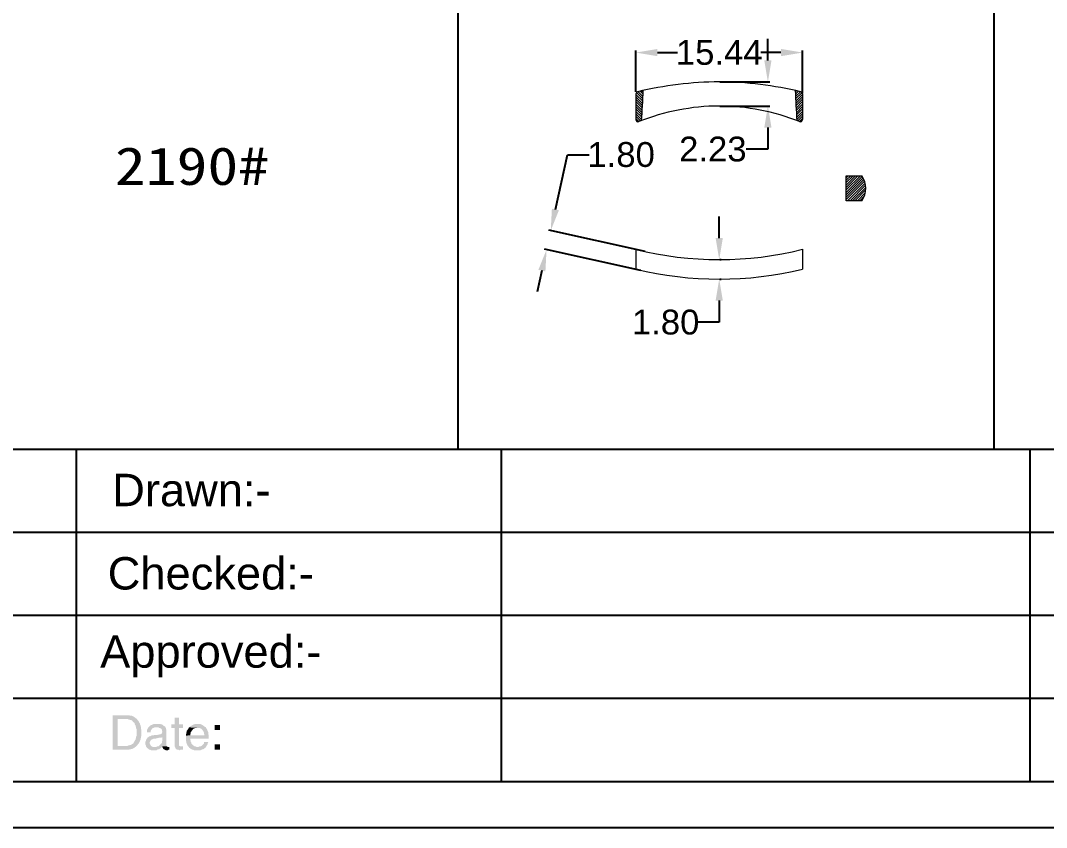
# Model space of a CAD drawing. Header units: inches. Extents: x 3613 to 8393, y -2205 to -794.
# Drawn here: x 5387.3 to 5482.3, y -1185.6 to -1110.9 of the extents above; entities that cross this region are included whole.
import ezdxf

# ---------------------------------------------------------------- set-up
doc = ezdxf.new("R2010")
doc.units = ezdxf.units.IN
doc.header["$MEASUREMENT"] = 0
doc.styles.get("Standard").update_dxf_attribs({"font": 'arial.ttf'})
doc.dimstyles.new('Standard$0', dxfattribs={"dimtxt": 2.3, "dimasz": 2, "dimexe": 1, "dimexo": 1, "dimgap": 1, "dimtad": 0, "dimtih": 1, "dimtoh": 1, "dimdec": 1, "dimzin": 0, "dimdsep": 46, "dimtxsty": 'Standard', "dimcen": 0, "dimclrd": 4, "dimclre": 4, "dimclrt": 4, "dimadec": 1, "dimazin": 0, "dimtfac": 1, "dimtdec": 1, "dimtofl": 0, "dimtmove": 0, "dimatfit": 0, "dimfxl": 1, "dimtolj": 1, "dimtzin": 0, "dimarcsym": 0})

# ---------------------------------------------------------------- blocks, each defined once
blk = doc.blocks.new('*D325')
at = {"color": 0, "lineweight": -2, "transparency": 16777216}
for p, q in [((5444.303995873674, -1117.499390140592), (5444.303995873674, -1113.693371781412)), ((5459.744227235607, -1117.64097759528), (5459.744227235607, -1113.693371781412)), ((5446.303995873674, -1113.873371781412), (5448.166410326809, -1113.873371781412)), ((5457.744227235607, -1113.873371781412), (5455.881812782472, -1113.873371781412))]:
    blk.add_line(p, q, dxfattribs=at)
at = {"color": 0, "transparency": 16777216}
for points in [[(5446.303995873674, -1113.540038448079), (5446.303995873674, -1114.206705114745), (5444.303995873674, -1113.873371781412)], [(5457.744227235607, -1113.540038448079), (5457.744227235607, -1114.206705114745), (5459.744227235607, -1113.873371781412)]]:
    blk.add_solid(points, dxfattribs=at)
at = {"layer": 'Defpoints', "color": 0, "transparency": 16777216}
for p in [(5459.744227235607, -1113.873371781412), (5444.303995873674, -1117.561890140592), (5459.744227235607, -1117.70347759528)]:
    blk.add_point(p, dxfattribs=at)
at = {"color": 0, "lineweight": 9, "transparency": 16777216, "insert": (5452.024111554641, -1113.873371781412), "char_height": 2.3, "attachment_point": 5}
blk.add_mtext('\\A1;15.44', dxfattribs=at)
blk = doc.blocks.new('*D365')
at = {"color": 0, "lineweight": -2, "transparency": 16777216}
for p, q in [((5456.53027094811, -1114.593098936272), (5456.53027094811, -1112.593098936272)), ((5452.086668901897, -1116.593098936272), (5456.710270948111, -1116.593098936272)), ((5452.086668901897, -1118.823141797771), (5456.710270948111, -1118.823141797771)), ((5456.53027094811, -1120.823141797771), (5456.53027094811, -1122.823141797771)), ((5456.53027094811, -1122.823141797771), (5454.53027094811, -1122.823141797771))]:
    blk.add_line(p, q, dxfattribs=at)
at = {"color": 0, "transparency": 16777216}
for points in [[(5456.196937614777, -1114.593098936272), (5456.863604281443, -1114.593098936272), (5456.53027094811, -1116.593098936272)], [(5456.196937614777, -1120.823141797771), (5456.863604281443, -1120.823141797771), (5456.53027094811, -1118.823141797771)]]:
    blk.add_solid(points, dxfattribs=at)
at = {"layer": 'Defpoints', "color": 0, "transparency": 16777216}
for p in [(5452.024168901897, -1116.593098936272), (5452.024168901897, -1118.823141797771), (5456.53027094811, -1118.823141797771)]:
    blk.add_point(p, dxfattribs=at)
at = {"color": 0, "lineweight": 9, "transparency": 16777216, "insert": (5451.43348377212, -1122.823141797772), "char_height": 2.3, "attachment_point": 5}
blk.add_mtext('\\A1;2.23', dxfattribs=at)
blk = doc.blocks.new('*D366')
at = {"color": 0, "lineweight": -2, "transparency": 16777216}
for p, q in [((5452.024111554652, -1131.051244695321), (5452.024111554652, -1129.051244695321)), ((5452.08661155464, -1133.051244695321), (5452.204111554653, -1133.051244695321)), ((5452.08661155464, -1134.851244695321), (5452.204111554653, -1134.851244695321)), ((5452.024111554652, -1136.851244695321), (5452.024111554652, -1138.851244695321)), ((5452.024111554652, -1138.851244695321), (5450.024111554652, -1138.851244695321))]:
    blk.add_line(p, q, dxfattribs=at)
at = {"color": 0, "transparency": 16777216}
for points in [[(5451.690778221319, -1131.051244695321), (5452.357444887985, -1131.051244695321), (5452.024111554652, -1133.051244695321)], [(5451.690778221319, -1136.851244695321), (5452.357444887985, -1136.851244695321), (5452.024111554652, -1134.851244695321)]]:
    blk.add_solid(points, dxfattribs=at)
at = {"layer": 'Defpoints', "color": 0, "transparency": 16777216}
for p in [(5452.02411155464, -1133.051244695321), (5452.02411155464, -1134.851244695321), (5452.024111554652, -1134.851244695321)]:
    blk.add_point(p, dxfattribs=at)
at = {"color": 0, "lineweight": 9, "transparency": 16777216, "insert": (5447.059111554651, -1138.851244695322), "char_height": 2.3, "attachment_point": 5}
blk.add_mtext('\\A1;1.80', dxfattribs=at)
blk = doc.blocks.new('*D367')
at = {"color": 0, "lineweight": -2, "transparency": 16777216}
for p, q in [((5436.84927680392, -1128.409642768581), (5437.97164180967, -1123.331157866485)), ((5437.97164180967, -1123.331157866485), (5439.97164180967, -1123.331157866486)), ((5445.163216447324, -1132.295316372558), (5436.24192453916, -1130.323676004053)), ((5444.774782416761, -1134.052905347233), (5435.853490508598, -1132.081264978729)), ((5435.597656038774, -1134.072985020313), (5435.166062671483, -1136.025861658842))]:
    blk.add_line(p, q, dxfattribs=at)
at = {"color": 0, "transparency": 16777216}
for points in [[(5436.523797364165, -1128.337710540699), (5437.174756243674, -1128.481574996463), (5436.417683436628, -1130.362519407109)], [(5435.27217659902, -1134.001052792432), (5435.923135478529, -1134.144917248195), (5436.029249406066, -1132.120108381785)]]:
    blk.add_solid(points, dxfattribs=at)
at = {"layer": 'Defpoints', "color": 0, "transparency": 16777216}
for p in [(5436.417683436628, -1130.362519407109), (5445.224243842278, -1132.308803665286), (5444.835809811715, -1134.066392639961)]:
    blk.add_point(p, dxfattribs=at)
at = {"color": 0, "lineweight": 9, "transparency": 16777216, "insert": (5442.936641809671, -1123.331157866486), "char_height": 2.3, "attachment_point": 5}
blk.add_mtext('\\A1;1.80', dxfattribs=at)

msp = doc.modelspace()

# ---------------------------------------------------------------- hatches: boundary and pattern name
at = {"lineweight": 9}
h = msp.add_hatch(dxfattribs=at)
h.set_pattern_fill('ANSI31', color=1, scale=0.05, style=0)
h.set_pattern_definition([(135, (6415.907199022575, -1687.70631553385), (0.1122532015133644, 0.1122532015133644), [])])
h.paths.add_polyline_path([(5444.30411056816, -1120.080841969964, 0.5293070828972485), (5444.577639219851, -1120.266835349904, -0.003188132598655261), (5444.822804753987, -1120.171718563702, 0.01518404007353318), (5444.976882275198, -1117.387951401814, 0.004074052743333779), (5444.457134261127, -1117.509072794471, 0.3463561072653715), (5444.30411056816, -1117.70347759528)])
h = msp.add_hatch(dxfattribs=at)
h.set_pattern_fill('ANSI31', color=1, scale=0.05, style=0)
h.set_pattern_definition([(45, (4488.141138781193, -1687.70631553385), (-0.1122532015133644, 0.1122532015133644), [])])
h.paths.add_polyline_path([(5459.744227235607, -1120.080841969964, -0.5293070828972485), (5459.470698583917, -1120.266835349904, 0.003188132598655261), (5459.225533049781, -1120.171718563702, -0.01518404007353318), (5459.071455528569, -1117.387951401814, -0.004074052743333779), (5459.59120354264, -1117.509072794471, -0.3463561072653715), (5459.744227235607, -1117.70347759528)])
h = msp.add_hatch(dxfattribs=at)
h.set_pattern_fill('ANSI31', color=1, scale=0.05, style=0)
h.set_pattern_definition([(45, (4488.141138781193, -1688.259742858176), (-0.1122532015133644, 0.1122532015133644), [])])
edge = h.paths.add_edge_path()
edge.add_arc((5463.529868157202, -1126.442943123659), 2.064285714285283, 326.1449738721439, 393.8550261278561)
edge.add_line((5465.244153871517, -1125.292943123659), (5463.794153871488, -1125.292943123659))
edge.add_line((5463.794153871488, -1125.292943123659), (5463.794153871488, -1127.592943123659))
edge.add_line((5463.794153871488, -1127.592943123659), (5465.244153871517, -1127.592943123659))
at = {"transparency": 33554559}
for points in [[(5397.154911864327, -1175.248491586871), (5395.846078862098, -1175.248491586871), (5395.846078862098, -1178.452875833696), (5397.335440554289, -1178.452875833696), (5397.425704899269, -1178.407743661205), (5397.51596924425, -1178.407743661205), (5397.606233589231, -1178.362611488714), (5397.651365761722, -1178.362611488714), (5397.741630106702, -1178.317479316222), (5397.83189445169, -1178.272347143738), (5397.877026624174, -1178.227214971246), (5397.967290969154, -1178.182082798756), (5398.012423141645, -1178.136950626264), (5398.057555314135, -1178.091818453773), (5396.297400587002, -1178.091818453773), (5396.297400587002, -1175.609548966794), (5397.109779691837, -1175.609548966794), (5398.057555314135, -1175.564416794303), (5397.967290969154, -1175.519284621811), (5397.922158796664, -1175.47415244932), (5397.83189445169, -1175.429020276835), (5397.786762279193, -1175.383888104344), (5397.696497934212, -1175.338755931853), (5397.606233589231, -1175.293623759361), (5397.425704899269, -1175.293623759361), (5397.380572726779, -1175.248491586871), (5397.290308381798, -1175.248491586871)], [(5398.057555314135, -1175.564416794303), (5397.109779691837, -1175.609548966794), (5397.245176209308, -1175.609548966794), (5397.335440554289, -1175.654681139285), (5397.425704899269, -1175.654681139285), (5397.47083707176, -1175.699813311776), (5397.561101416741, -1175.699813311776), (5397.651365761722, -1175.744945484267), (5397.696497934212, -1175.83520982925), (5397.741630106702, -1175.880342001735), (5397.83189445169, -1175.925474174226), (5397.877026624174, -1176.015738519209), (5397.877026624174, -1176.0608706917), (5397.922158796664, -1176.151135036682), (5397.967290969154, -1176.196267209173), (5397.967290969154, -1176.286531554149), (5398.012423141645, -1176.376795899132), (5398.012423141645, -1176.467060244115), (5398.057555314135, -1176.557324589096), (5398.057555314135, -1177.14404283147), (5398.012423141645, -1177.234307176453), (5398.012423141645, -1177.324571521435), (5397.967290969154, -1177.414835866417), (5397.967290969154, -1177.505100211393), (5397.922158796664, -1177.550232383885), (5397.877026624174, -1177.640496728867), (5397.83189445169, -1177.685628901359), (5397.786762279193, -1177.775893246341), (5397.786762279193, -1177.775893246341), (5397.741630106702, -1177.866157591323), (5397.651365761722, -1177.911289763808), (5397.606233589231, -1177.956421936299), (5397.51596924425, -1178.001554108791), (5397.425704899269, -1178.001554108791), (5397.380572726779, -1178.046686281282), (5397.290308381798, -1178.046686281282), (5397.200044036817, -1178.091818453773), (5396.297400587002, -1178.091818453773), (5398.057555314135, -1178.091818453773), (5398.147819659116, -1178.001554108791), (5398.147819659116, -1178.001554108791), (5398.192951831614, -1177.911289763808), (5398.238084004104, -1177.866157591323), (5398.283216176587, -1177.821025418832), (5398.328348349078, -1177.73076107385), (5398.373480521568, -1177.640496728867), (5398.373480521568, -1177.595364556376), (5398.418612694059, -1177.505100211393), (5398.418612694059, -1177.414835866417), (5398.463744866549, -1177.324571521435), (5398.463744866549, -1177.234307176453), (5398.508877039039, -1177.14404283147), (5398.508877039039, -1176.602456761588), (5398.463744866549, -1176.512192416606), (5398.463744866549, -1176.331663726641), (5398.418612694059, -1176.241399381664), (5398.418612694059, -1176.196267209173), (5398.373480521568, -1176.10600286419), (5398.373480521568, -1176.015738519209), (5398.328348349078, -1175.970606346717), (5398.283216176587, -1175.880342001735), (5398.238084004104, -1175.790077656759), (5398.192951831614, -1175.744945484267), (5398.147819659116, -1175.699813311776), (5398.102687486626, -1175.609548966794)], [(5401.984054320808, -1175.47415244932), (5401.577864768395, -1175.47415244932), (5401.577864768395, -1176.10600286419), (5401.261939560962, -1176.10600286419), (5401.261939560962, -1176.421928071623), (5401.577864768395, -1176.421928071623), (5401.577864768395, -1178.136950626264), (5401.622996940885, -1178.227214971246), (5401.668129113375, -1178.317479316222), (5401.668129113375, -1178.362611488714), (5401.713261285866, -1178.407743661205), (5401.758393458356, -1178.407743661205), (5401.848657803344, -1178.452875833696), (5401.938922148318, -1178.452875833696), (5402.029186493299, -1178.498008006188), (5402.074318665789, -1178.498008006188), (5402.119450838287, -1178.452875833696), (5402.345111700732, -1178.452875833696), (5402.345111700732, -1178.136950626264), (5402.119450838287, -1178.136950626264), (5402.029186493299, -1178.091818453773), (5401.984054320808, -1178.046686281282), (5401.984054320808, -1176.421928071623), (5402.345111700732, -1176.421928071623), (5402.345111700732, -1176.10600286419), (5401.984054320808, -1176.10600286419)], [(5400.720353491077, -1176.331663726641), (5399.907974386242, -1176.376795899132), (5400.088503076211, -1176.376795899132), (5400.133635248701, -1176.421928071623), (5400.223899593682, -1176.421928071623), (5400.269031766173, -1176.467060244115), (5400.359296111154, -1176.512192416606), (5400.404428283644, -1176.602456761588), (5400.404428283644, -1176.692721106564), (5400.449560456134, -1176.782985451547), (5400.449560456134, -1176.782985451547), (5400.404428283644, -1176.873249796529), (5400.404428283644, -1176.918381969021), (5400.359296111154, -1176.963514141511), (5400.269031766173, -1177.008646314002), (5400.223899593682, -1177.008646314002), (5400.133635248701, -1177.053778486494), (5399.637181351307, -1177.098910658979), (5399.501784833828, -1177.098910658979), (5399.411520488855, -1177.14404283147), (5399.321256143874, -1177.189175003961), (5399.276123971384, -1177.189175003961), (5399.185859626396, -1177.234307176453), (5400.449560456134, -1177.279439348944), (5400.449560456134, -1177.595364556376), (5400.404428283644, -1177.685628901359), (5400.404428283644, -1177.821025418832), (5400.359296111154, -1177.866157591323), (5400.269031766173, -1177.956421936299), (5400.223899593682, -1178.001554108791), (5400.178767421192, -1178.046686281282), (5400.133635248701, -1178.091818453773), (5400.043370903721, -1178.136950626264), (5399.95310655874, -1178.136950626264), (5399.862842213759, -1178.182082798756), (5398.960198763951, -1178.182082798756), (5399.005330936441, -1178.272347143738), (5399.095595281415, -1178.317479316222), (5399.140727453905, -1178.362611488714), (5399.185859626396, -1178.407743661205), (5399.276123971384, -1178.452875833696), (5399.321256143874, -1178.452875833696), (5399.411520488855, -1178.498008006188), (5399.907974386242, -1178.498008006188), (5399.95310655874, -1178.452875833696), (5400.043370903721, -1178.407743661205), (5400.133635248701, -1178.407743661205), (5400.178767421192, -1178.362611488714), (5400.269031766173, -1178.317479316222), (5400.359296111154, -1178.227214971246), (5400.359296111154, -1178.227214971246), (5400.449560456134, -1178.136950626264), (5400.855750008548, -1178.136950626264), (5400.810617836058, -1178.046686281282), (5400.810617836058, -1176.602456761588), (5400.765485663567, -1176.512192416606), (5400.765485663567, -1176.421928071623)], [(5399.95310655874, -1176.0608706917), (5399.637181351307, -1176.0608706917), (5399.546917006319, -1176.10600286419), (5399.456652661345, -1176.151135036682), (5399.411520488855, -1176.151135036682), (5399.321256143874, -1176.196267209173), (5399.276123971384, -1176.241399381664), (5399.230991798886, -1176.286531554149), (5399.185859626396, -1176.331663726641), (5399.140727453905, -1176.376795899132), (5399.095595281415, -1176.467060244115), (5399.050463108932, -1176.557324589096), (5399.005330936441, -1176.647588934079), (5399.005330936441, -1176.828117624038), (5399.366388316364, -1176.828117624038), (5399.366388316364, -1176.692721106564), (5399.411520488855, -1176.602456761588), (5399.456652661345, -1176.557324589096), (5399.501784833828, -1176.467060244115), (5399.546917006319, -1176.467060244115), (5399.637181351307, -1176.421928071623), (5399.727445696288, -1176.376795899132), (5399.907974386242, -1176.376795899132), (5400.720353491077, -1176.331663726641), (5400.675221318586, -1176.286531554149), (5400.584956973606, -1176.241399381664), (5400.539824801115, -1176.196267209173), (5400.494692628625, -1176.151135036682), (5400.404428283644, -1176.10600286419), (5400.314163938663, -1176.10600286419), (5400.269031766173, -1176.0608706917), (5400.043370903721, -1176.0608706917)], [(5403.699076875451, -1176.0608706917), (5403.473416012999, -1176.0608706917), (5403.383151668018, -1176.10600286419), (5403.338019495528, -1176.10600286419), (5403.247755150547, -1176.151135036682), (5403.157490805559, -1176.196267209173), (5403.112358633076, -1176.241399381664), (5403.022094288095, -1176.286531554149), (5402.976962115605, -1176.331663726641), (5402.931829943114, -1176.376795899132), (5403.699076875451, -1176.421928071623), (5403.879605565413, -1176.421928071623), (5403.969869910394, -1176.467060244115), (5404.060134255375, -1176.512192416606), (5404.105266427865, -1176.557324589096), (5404.150398600355, -1176.602456761588), (5404.150398600355, -1176.602456761588), (5404.195530772846, -1176.692721106564), (5404.240662945336, -1176.737853279055), (5404.285795117827, -1176.828117624038), (5404.285795117827, -1176.918381969021), (5404.330927290324, -1177.008646314002), (5404.330927290324, -1177.098910658979), (5403.022094288095, -1177.098910658979), (5402.615904735681, -1177.14404283147), (5402.615904735681, -1177.595364556376), (5402.661036908172, -1177.685628901359), (5402.661036908172, -1177.775893246341), (5402.706169080662, -1177.866157591323), (5402.706169080662, -1177.911289763808), (5402.751301253145, -1178.001554108791), (5402.796433425636, -1178.091818453773), (5402.841565598133, -1178.136950626264), (5402.886697770624, -1178.182082798756), (5403.699076875451, -1178.182082798756), (5403.60881253047, -1178.182082798756), (5403.51854818549, -1178.136950626264), (5403.428283840509, -1178.136950626264), (5403.383151668018, -1178.091818453773), (5403.292887323038, -1178.046686281282), (5403.247755150547, -1178.001554108791), (5403.202622978057, -1177.956421936299), (5403.157490805559, -1177.911289763808), (5403.112358633076, -1177.866157591323), (5403.112358633076, -1177.775893246341), (5403.067226460586, -1177.73076107385), (5403.067226460586, -1177.640496728867), (5403.022094288095, -1177.505100211393), (5403.022094288095, -1177.414835866417), (5404.737116842738, -1177.414835866417), (5404.737116842738, -1177.098910658979), (5404.691984670248, -1177.008646314002), (5404.691984670248, -1176.828117624038), (5404.646852497757, -1176.737853279055), (5404.60172032526, -1176.647588934079), (5404.60172032526, -1176.602456761588), (5404.556588152769, -1176.512192416606), (5404.511455980279, -1176.467060244115), (5404.466323807788, -1176.376795899132), (5404.421191635298, -1176.331663726641), (5404.330927290324, -1176.286531554149), (5404.285795117827, -1176.241399381664), (5404.195530772846, -1176.196267209173), (5404.150398600355, -1176.151135036682), (5404.060134255375, -1176.10600286419), (5403.969869910394, -1176.0608706917), (5403.789341220432, -1176.0608706917)], [(5402.931829943114, -1176.376795899132), (5402.886697770624, -1176.421928071623), (5402.841565598133, -1176.512192416606), (5402.796433425636, -1176.557324589096), (5402.751301253145, -1176.647588934079), (5402.706169080662, -1176.692721106564), (5402.706169080662, -1176.782985451547), (5402.661036908172, -1176.873249796529), (5402.661036908172, -1176.963514141511), (5402.615904735681, -1177.053778486494), (5402.615904735681, -1177.14404283147), (5403.022094288095, -1177.098910658979), (5403.022094288095, -1177.008646314002), (5403.067226460586, -1176.918381969021), (5403.067226460586, -1176.828117624038), (5403.112358633076, -1176.782985451547), (5403.157490805559, -1176.692721106564), (5403.202622978057, -1176.647588934079), (5403.247755150547, -1176.602456761588), (5403.292887323038, -1176.512192416606), (5403.383151668018, -1176.467060244115), (5403.428283840509, -1176.467060244115), (5403.51854818549, -1176.421928071623), (5403.699076875451, -1176.421928071623)], [(5405.775156810018, -1176.602456761588), (5405.775156810018, -1176.151135036682), (5405.278702912616, -1176.151135036682), (5405.278702912616, -1176.602456761588)], [(5399.185859626396, -1177.234307176453), (5399.140727453905, -1177.279439348944), (5399.050463108932, -1177.324571521435), (5399.050463108932, -1177.369703693926), (5399.005330936441, -1177.414835866417), (5398.960198763951, -1177.505100211393), (5398.91506659146, -1177.550232383885), (5398.91506659146, -1177.640496728867), (5398.869934418963, -1177.73076107385), (5398.869934418963, -1177.956421936299), (5398.91506659146, -1178.046686281282), (5398.91506659146, -1178.136950626264), (5398.960198763951, -1178.182082798756), (5399.682313523797, -1178.182082798756), (5399.546917006319, -1178.182082798756), (5399.456652661345, -1178.136950626264), (5399.411520488855, -1178.091818453773), (5399.366388316364, -1178.046686281282), (5399.321256143874, -1177.956421936299), (5399.276123971384, -1177.866157591323), (5399.276123971384, -1177.73076107385), (5399.321256143874, -1177.640496728867), (5399.366388316364, -1177.595364556376), (5399.411520488855, -1177.505100211393), (5399.456652661345, -1177.505100211393), (5399.546917006319, -1177.459968038908), (5399.637181351307, -1177.414835866417), (5399.817710041269, -1177.414835866417), (5400.178767421192, -1177.324571521435), (5400.359296111154, -1177.324571521435), (5400.449560456134, -1177.279439348944)], [(5400.855750008548, -1178.136950626264), (5400.449560456134, -1178.136950626264), (5400.449560456134, -1178.227214971246), (5400.946014353529, -1178.182082798756), (5400.946014353529, -1178.182082798756)], [(5401.081410871007, -1178.182082798756), (5400.946014353529, -1178.182082798756), (5400.449560456134, -1178.227214971246), (5400.494692628625, -1178.317479316222), (5400.539824801115, -1178.362611488714), (5400.539824801115, -1178.362611488714), (5400.584956973606, -1178.407743661205), (5400.675221318586, -1178.452875833696), (5400.765485663567, -1178.498008006188), (5400.946014353529, -1178.498008006188), (5400.991146526019, -1178.452875833696), (5401.081410871007, -1178.452875833696)], [(5404.691984670248, -1177.73076107385), (5404.285795117827, -1177.73076107385), (5404.285795117827, -1177.866157591323), (5404.240662945336, -1177.911289763808), (5404.150398600355, -1178.001554108791), (5404.105266427865, -1178.046686281282), (5404.060134255375, -1178.091818453773), (5403.969869910394, -1178.136950626264), (5403.879605565413, -1178.136950626264), (5403.789341220432, -1178.182082798756), (5402.886697770624, -1178.182082798756), (5402.931829943114, -1178.272347143738), (5403.022094288095, -1178.317479316222), (5403.067226460586, -1178.362611488714), (5403.157490805559, -1178.407743661205), (5403.247755150547, -1178.452875833696), (5403.292887323038, -1178.452875833696), (5403.383151668018, -1178.498008006188), (5403.969869910394, -1178.498008006188), (5404.060134255375, -1178.452875833696), (5404.150398600355, -1178.407743661205), (5404.195530772846, -1178.407743661205), (5404.285795117827, -1178.362611488714), (5404.330927290324, -1178.317479316222), (5404.421191635298, -1178.272347143738), (5404.466323807788, -1178.182082798756), (5404.511455980279, -1178.136950626264), (5404.556588152769, -1178.046686281282), (5404.60172032526, -1178.001554108791), (5404.646852497757, -1177.911289763808), (5404.646852497757, -1177.821025418832)], [(5405.775156810018, -1178.452875833696), (5405.775156810018, -1177.956421936299), (5405.278702912616, -1177.956421936299), (5405.278702912616, -1178.452875833696)]]:
    msp.add_hatch(color=256, dxfattribs=at).paths.add_polyline_path(points)

# ---------------------------------------------------------------- linework, layer by layer
for p, q in [((5427.799429086004, -894.6455222649729), (5427.799429086004, -1150.60632540705)), ((5477.446718541087, -894.6455222649729), (5477.446718541087, -1150.60632540705)), ((5298.974121347652, -1181.386467045581), (5708.229620341892, -1181.386467045581))]:
    msp.add_line(p, q)
at = {"color": 0, "lineweight": 9}
for p, q in [((5444.30411056816, -1117.70347759528), (5444.30411056816, -1120.080841969967)), ((5459.744227235607, -1117.70347759528), (5459.744227235607, -1120.080841969967)), ((5463.794153871488, -1125.292943123659), (5465.244153871517, -1125.292943123659)), ((5463.794153871488, -1127.592943123659), (5463.794153871488, -1125.292943123659)), ((5465.244153871517, -1127.592943123659), (5463.794153871488, -1127.592943123659)), ((5444.303995873674, -1132.090891672149), (5444.303995873674, -1133.944282730268)), ((5459.744227235607, -1132.090891672147), (5459.744227235607, -1133.944282730267))]:
    msp.add_line(p, q, dxfattribs=at)
msp.add_lwpolyline([(5712.267660309171, -1185.645522264973), (5712.267660309171, -888.6455222649729), (5292.267663112416, -888.6455222649729), (5292.267663112416, -1185.645522264973)], close=True)
for points in [[(5311.791738218897, -1150.60632540705), (5708.229620341892, -1150.60632540705)], [(5392.461165925317, -1150.60632540705), (5392.461165925317, -1181.386467045581)], [(5431.816420337043, -1150.60632540705), (5431.816420337043, -1181.386467045581)], [(5480.784827489249, -1150.60632540705), (5480.784827489249, -1181.386467045581)], [(5311.791738218897, -1158.278794730437), (5607.922168407287, -1158.278794730437)], [(5311.791738218897, -1165.996396226315), (5660.862206738671, -1165.996396226315)], [(5311.791738218897, -1173.668865549703), (5607.922168407287, -1173.668865549703)]]:
    msp.add_lwpolyline(points)
for centre, radius, start, end in [((5452.149372913769, -1149.341777851318), 32.74891825275127, 90.21905086692746, 103.584861550324), ((5451.898964889999, -1149.341777851318), 32.74891825275127, 76.41513844967606, 89.78094913307254), ((5444.504110568159, -1117.70347759528), 0.2, 103.584861550324, 180), ((5399.076641376541, -1116.243586442987), 45.91450408872757, 355.092164013706, 358.5718222612002), ((5504.971696427227, -1116.243586442987), 45.91450408872757, 181.4281777387998, 184.907835986307), ((5459.544227235608, -1117.70347759528), 0.2, 0, 76.41513844967606), ((5452.158806006983, -1139.443935486547), 20.62123321979421, 90.37408978472529, 111.5700761091439), ((5451.889531796784, -1139.443935486547), 20.62123321979421, 68.42992389085616, 89.6259102152747), ((5444.504110568159, -1120.080841969967), 0.2, 180, 291.5700761091438), ((5459.544227235608, -1120.080841969967), 0.2, 248.4299238908561, 0), ((5463.529868157202, -1126.442943123659), 2.064285714285283, 326.1449738721439, 33.85502612785605), ((5452.024111554638, -1101.54071544393), 31.51052925139034, 255.8180987277769, 284.1819012722697), ((5452.024111554638, -1101.54071544393), 33.31052925139034, 256.5991683092207, 283.400831690826)]:
    msp.add_arc(centre, radius, start, end, dxfattribs=at)

# ---------------------------------------------------------------- texts
at = {"width": 34.34827007284811, "attachment_point": 5}
for s, insert, char_height in [('{\\fSimSun|b1|i0|c0|p2;\\W1.2;2190\\fSimSun|b1|i0|c134|p2;#}', (5403.187399693346, -1124.410026316855), 3.5), ('Drawn:-', (5403.129024758449, -1154.407722939985), 2.999656757569374), ('Checked:-', (5404.925714971823, -1162.125324435863), 2.999656757569374), ('Approved:-', (5404.925714971823, -1169.79779375925), 2.999656757569374)]:
    msp.add_mtext(s, dxfattribs=dict(at, insert=insert, char_height=char_height))

# ---------------------------------------------------------------- dimensions: what is measured, and where the dimension line sits
at = {"color": 3, "lineweight": 9}
dim = msp.add_linear_dim(base=(5459.744227235607, -1113.873371781412), p1=(5444.303995873674, -1117.561890140592), p2=(5459.744227235607, -1117.70347759528), dimstyle='Standard$0', override={"dimasz": 2, "dimexe": 0.18, "dimexo": 0.0625, "dimgap": 0.09, "dimdec": 2, "dimtxsty": 'Standard', "dimcen": 0.09, "dimclrd": 0, "dimclre": 0, "dimclrt": 0, "dimtdec": 2, "dimatfit": 3, "dimfxl": 1.25, "dimarcsym": 0}, dxfattribs=at)
dim.commit()
dim.dimension.update_dxf_attribs({"geometry": '*D325', "text_midpoint": (5452.024111554641, -1113.873371781412)})
for base, p1, p2, angle, picture, middle in [((5456.53027094811, -1118.823141797771), (5452.024168901895, -1116.593098936271), (5452.024168901895, -1118.82314179777), 270, '*D365', (5451.43348377212, -1122.823141797772)), ((5436.417683436628, -1130.362519407109), (5444.835809811715, -1134.066392639961), (5445.224243842277, -1132.308803665285), 77.53772883023734, '*D367', (5442.936641809671, -1123.331157866486))]:
    dim = msp.add_linear_dim(base=base, p1=p1, p2=p2, angle=angle, dimstyle='Standard$0', override={"dimasz": 2, "dimexe": 0.18, "dimexo": 0.0625, "dimgap": 0.09, "dimdec": 2, "dimtxsty": 'Standard', "dimcen": 0.09, "dimclrd": 0, "dimclre": 0, "dimclrt": 0, "dimtdec": 2, "dimatfit": 3, "dimfxl": 1.25, "dimarcsym": 0}, dxfattribs=at)
    dim.commit()
    dim.dimension.update_dxf_attribs({"geometry": picture, "text_midpoint": middle, "dimtype": 161})
dim = msp.add_aligned_dim(p1=(5452.024111554638, -1133.05124469532), p2=(5452.024111554638, -1134.85124469532), distance=1.4551915228366852e-11, dimstyle='Standard$0', override={"dimasz": 2, "dimexe": 0.18, "dimexo": 0.0625, "dimgap": 0.09, "dimdec": 2, "dimtxsty": 'Standard', "dimcen": 0.09, "dimclrd": 0, "dimclre": 0, "dimclrt": 0, "dimtdec": 2, "dimatfit": 3, "dimfxl": 1.25, "dimarcsym": 0}, dxfattribs=at)
dim.commit()
dim.dimension.update_dxf_attribs({"geometry": '*D366', "text_midpoint": (5447.059111554651, -1138.851244695322)})

doc.saveas('drawing.dxf')
